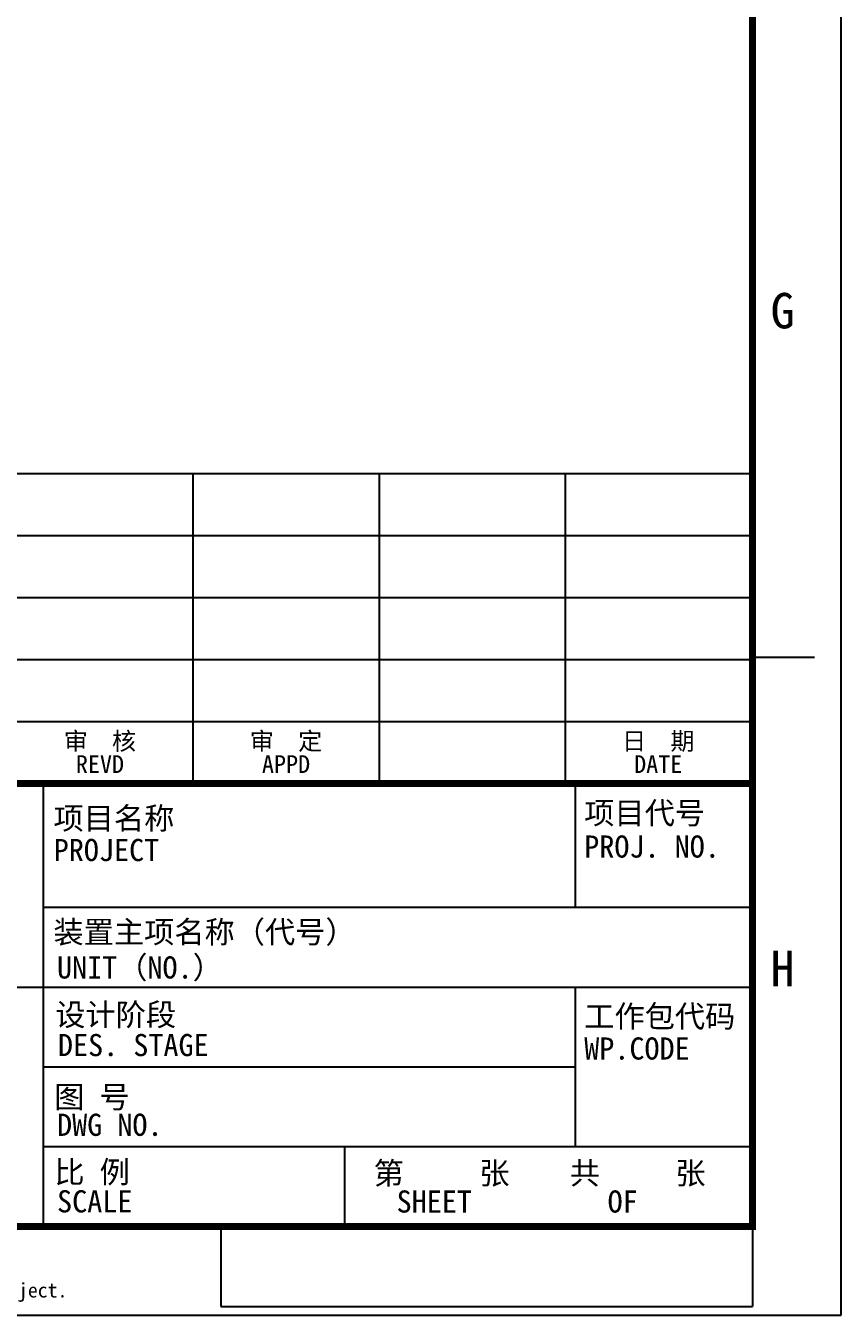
# Model space of a CAD drawing. Extents: x 0 to 420, y 0 to 594.
# Drawn here: x 328 to 420, y 0 to 145.5 of the extents above; entities that cross this region are included whole.
import ezdxf
from ezdxf.enums import TextEntityAlignment as Align

# ---------------------------------------------------------------- set-up
doc = ezdxf.new("R2010")
doc.units = 0
doc.header["$MEASUREMENT"] = 0
doc.layers.get('0').update_dxf_attribs({"linetype": 'CONTINUOUS'})
doc.styles.add('HUALUC', font='SimSun.ttf')

msp = doc.modelspace()

# ---------------------------------------------------------------- linework, layer by layer
for p, q in [((420, 0), (420, 594)), ((229.8522952899443, 95), (409.8522952899443, 95)), ((346.8522952899445, 95), (346.8522952899448, 59.99999999999999)), ((367.8522952899441, 95), (367.8522952899443, 59.99999999999999)), ((388.8522952899443, 95), (388.8522952899443, 59.99999999999997)), ((229.8522952899443, 88), (409.8522952899443, 88)), ((229.8522952899443, 81), (409.8522952899443, 81)), ((417, 74.25), (410, 74.25)), ((229.8522952899443, 74), (409.8522952899443, 74)), ((229.8522952899443, 67), (409.8522952899443, 67)), ((330, 10), (330, 60)), ((390, 46), (390, 60)), ((410, 46), (330, 46)), ((410, 37), (230, 37)), ((390, 19), (390, 37)), ((390, 28), (330, 28)), ((410, 19), (330, 19)), ((364, 10), (364, 19)), ((350, 10), (350, 1)), ((410, 10), (410, 1)), ((0, 0), (420, 0)), ((350, 1), (410, 1))]:
    msp.add_line(p, q)
at = {"const_width": 0.8}
msp.add_lwpolyline([(410, 10), (410, 569), (10, 569), (10, 10)], close=True, dxfattribs=at)
msp.add_lwpolyline([(230, 10), (230, 60), (410, 60)], dxfattribs=at)

# ---------------------------------------------------------------- texts
at = {"style": 'HUALUC'}
for s, height, p in [('G', 4, (412.0275855559777, 111.3786289481254)), ('H', 4, (412.0275855559777, 37.12862894812542)), ('Copyrights of this drawing are reserved by HUALU, any information contained herein, without prior written permit of HUALU, shall be neither copied or disclosed to any third party in any form, nor applied completely or partially in any form for any other purposes than the intended project.', 1.64, (10.26010000000002, 2))]:
    msp.add_text(s, height=height, dxfattribs=at).set_placement(p)
at = {"color": 7, "style": 'HUALUC'}
for s, p in [('审  核', (336.3522952899445, 63.8)), ('审  定', (357.3522952899441, 63.8)), ('日  期', (399.3522952899436, 63.8)), ('REVD', (336.3522952899445, 61.2)), ('APPD', (357.3522952899441, 61.2)), ('DATE', (399.3522952899436, 61.2))]:
    msp.add_text(s, height=2, dxfattribs=at).set_placement(p, align=Align.CENTER)
for s, p in [('项目代号', (391, 55.43265024341218)), ('项目名称', (331.1096757491546, 54.83268175600142)), ('PROJ. NO.', (391, 51.64727257323537)), ('PROJECT', (331.1375972101573, 51.254141711782)), ('装置主项名称（代号）', (331.1096757491546, 41.99995024341219)), ('UNIT（NO.）', (331.5, 38)), ('设计阶段', (331.3063063604616, 32.67042097482265)), ('工作包代码', (391, 32.4818572842828)), ('DES. STAGE', (331.6143358129716, 29.23939560154172)), ('WP.CODE', (391, 28.85440102494497)), ('图 号', (331.1976557274008, 23.37999975509065)), ('DWG NO.', (331.514224063855, 20.24259823538831)), ('比 例', (331.2116024135287, 14.91106578650082)), ('第     张    共     张', (367.2414062340368, 14.78274918279831)), ('SCALE', (331.514224063855, 11.60218853467602)), ('SHEET         OF', (369.8304790018254, 11.58287762485774))]:
    msp.add_text(s, height=2.5, dxfattribs=at).set_placement(p)

doc.saveas('drawing.dxf')
